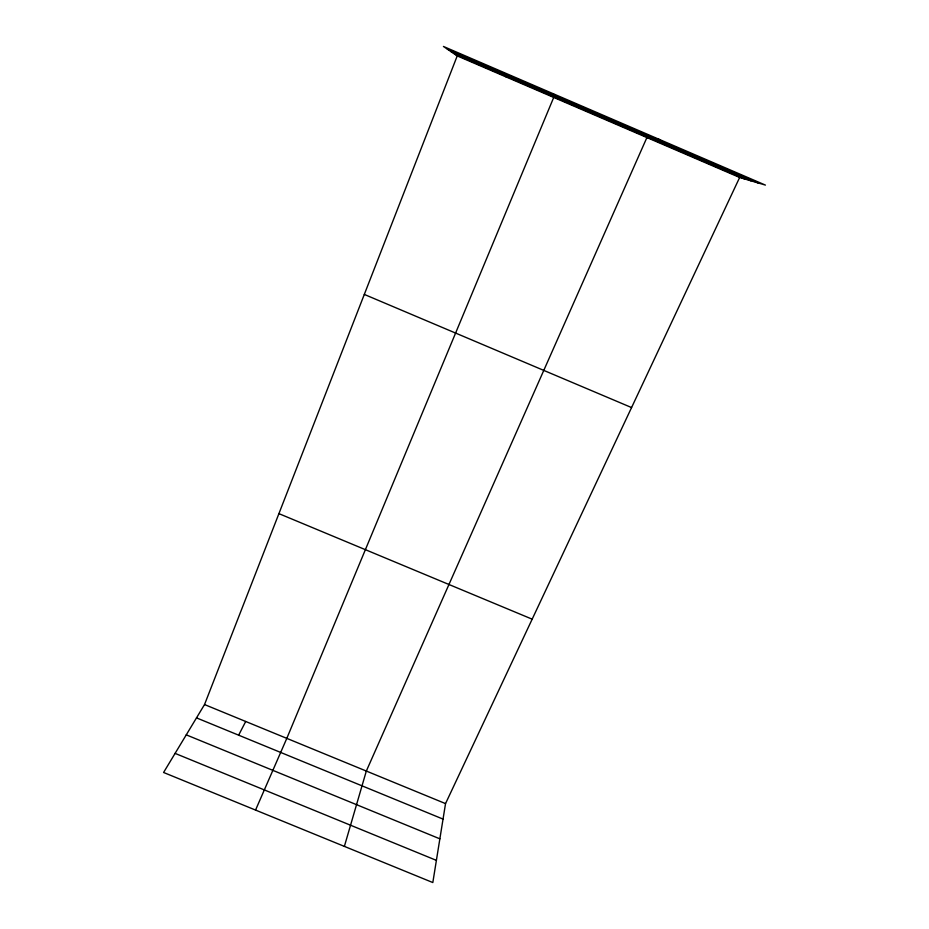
<?xml version="1.0" encoding="UTF-8"?>
<svg xmlns="http://www.w3.org/2000/svg" width="929" height="929" viewBox="0 0 929 929"><rect width="100%" height="100%" fill="white"/><g stroke="black" fill="none" stroke-linecap="round" stroke-linejoin="round"><path stroke-width="1.39" d="M739.647 177.474L445.537 803.608L432.821 882.55L163.585 772.475L204.531 704.554L457.231 55.903L443.435 46.45L765.415 185.092L739.647 177.474L457.231 55.903M344.38 846.389L366.328 771.058L646.909 137.55L659.764 139.594M255.545 810.076L286.806 738.369L553.719 97.44L553.521 93.852M238.637 735.176L245.709 721.485M175.093 753.384L436.398 860.37M204.531 704.554L445.537 803.608M196.495 717.873L443.04 819.099M186.264 734.851L439.858 838.829M278.909 513.632L532.166 619.167M364.307 294.423L631.569 407.564M447.372 49.144L758.064 182.92M451.157 51.734L751.015 180.841M454.571 54.079L744.617 178.949M504.192 75.435L505.539 76.689"/></g></svg>
